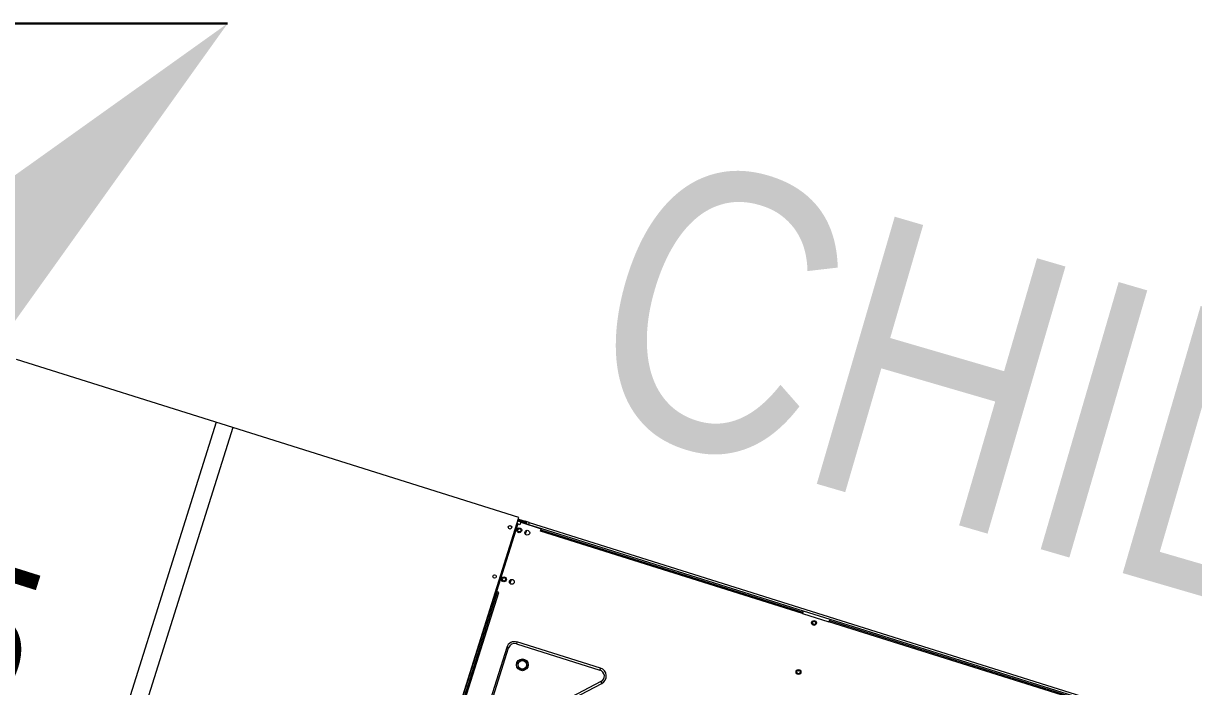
# Model space of a CAD drawing. Header units: metres. Extents: x -17822 to 152406, y -4219 to 19791.
# Drawn here: x 116682.7 to 116850.9, y 6602.4 to 6697.7 of the extents above; entities that cross this region are included whole.
import ezdxf

# ---------------------------------------------------------------- set-up
doc = ezdxf.new("R2010")
doc.units = ezdxf.units.M
doc.header["$LTSCALE"] = 100
doc.header["$MEASUREMENT"] = 0
doc.layers.get('0').update_dxf_attribs({"color": 9, "lineweight": 9})
for name, color, linetype, lineweight in [('21', 9, 'Continuous', 9), ('Chiller', 32, 'Continuous', 9), ('E-AŞAĞI İNEN HAT', 7, 'Continuous', 30), ('E-KABLO', 7, 'Continuous', 30), ('E-YAZI', 7, 'Continuous', 30)]:
    doc.layers.add(name, color=color, linetype=linetype, lineweight=lineweight)
doc.styles.add('MuuM_TEXT-STANDART', font='ARIALN.TTF')
doc.dimstyles.new('rota-tek', dxfattribs={"dimscale": 20, "dimtxt": 1, "dimasz": 0.5, "dimexe": 0.5, "dimexo": 0.5, "dimgap": 0.5, "dimtad": 1, "dimdec": 1, "dimrnd": 0.5, "dimdsep": 46, "dimtxsty": 'MuuM_TEXT-STANDART', "dimblk": 'CLOSEDBLANK', "dimcen": 0, "dimdle": 0.15, "dimclrd": 256, "dimclre": 256, "dimclrt": 256, "dimadec": 0, "dimazin": 0, "dimtfac": 5, "dimtdec": 1, "dimtix": 1, "dimtmove": 2, "dimatfit": 3, "dimfxl": 3, "dimfxlon": 1, "dimtolj": 1, "dimlwd": -1, "dimlwe": -1, "dimarcsym": 0})

# ---------------------------------------------------------------- blocks, each defined once
blk = doc.blocks.new('Chiller')
at = {"layer": 'Chiller', "linetype": 'Continuous'}
for p, q in [((99.44, 207.74), (68.37, 217.51)), ((97.04, 208.5), (28.66, -9.01)), ((99.44, 207.74), (31.07, -9.77)), ((140.59, 194.8), (99.44, 207.74)), ((72.22, -22.7), (140.59, 194.8)), ((140.4, 193.87), (137.34, 184.14)), ((140.73, 193.76), (140.4, 193.87)), ((141.38, 193.98), (140.43, 194.28)), ((140.47, 194.42), (141.42, 194.12)), ((140.52, 194.57), (141.47, 194.27)), ((140.83, 194.1), (140.73, 193.76)), ((140.83, 194.1), (143.79, 193.17)), ((141.38, 193.98), (141.36, 193.93)), ((141.38, 193.98), (141.66, 193.89)), ((141.42, 194.12), (141.47, 194.27)), ((142.04, 194.09), (141.47, 194.27)), ((141.65, 193.84), (141.66, 193.89)), ((141.66, 193.89), (141.8, 193.85)), ((141.79, 193.8), (141.8, 193.85)), ((141.95, 193.8), (141.8, 193.85)), ((141.95, 193.8), (141.93, 193.75)), ((142.04, 194.09), (141.95, 193.8)), ((141.95, 193.8), (143.81, 193.22)), ((142.04, 194.09), (653.75, 33.23)), ((141.67, 192.93), (141.5, 192.38)), ((143.69, 192.84), (143.75, 193.03)), ((181.32, 181), (143.69, 192.84)), ((143.81, 193.22), (143.75, 193.03)), ((143.75, 193.03), (181.38, 181.2)), ((143.81, 193.22), (181.44, 181.39)), ((139.46, 185.87), (139.28, 185.32)), ((131.07, 164.36), (137.29, 184.15)), ((131.26, 164.3), (137.48, 184.09)), ((131.45, 164.24), (137.67, 184.03)), ((137.48, 184.09), (137.29, 184.15)), ((137.67, 184.03), (137.48, 184.09)), ((181.38, 181.2), (181.32, 181)), ((181.32, 181), (185.14, 179.81)), ((181.44, 181.39), (181.38, 181.2)), ((181.44, 181.39), (185.26, 180.19)), ((185.14, 179.81), (185.2, 180)), ((185.26, 180.19), (185.2, 180)), ((185.2, 180), (222.83, 168.17)), ((185.26, 180.19), (222.89, 168.36)), ((222.77, 167.97), (185.14, 179.81)), ((140.3, 176.9), (140.22, 176.63)), ((140.22, 176.63), (152.23, 172.86)), ((152.31, 173.13), (140.3, 176.9)), ((138.82, 176.13), (135.05, 164.12)), ((135.32, 164.03), (139.09, 176.04)), ((139.09, 176.04), (138.82, 176.13)), ((152.31, 173.13), (152.23, 172.86)), ((152.37, 171.2), (136.59, 162.97)), ((136.72, 162.72), (152.5, 170.95))]:
    blk.add_line(p, q, dxfattribs=at)
at = {"layer": 'Chiller', "linetype": 'Continuous', "flags": 128}
blk.add_lwpolyline([(152.5, 170.95), (152.49, 170.96), (152.48, 170.99), (152.47, 171.01), (152.45, 171.05), (152.43, 171.08), (152.41, 171.12), (152.39, 171.16), (152.37, 171.2)], dxfattribs=at)
at = {"layer": 'Chiller', "linetype": 'Continuous'}
for centre, radius in [((139.3, 193.38), 0.25), ((140.63, 192.96), 0.35), ((140.63, 192.96), 0.25), ((141.78, 192.6), 0.35), ((137.08, 186.32), 0.25), ((138.42, 185.9), 0.35), ((138.42, 185.9), 0.25), ((139.56, 185.54), 0.35), ((182.99, 179.64), 0.35), ((182.99, 179.64), 0.25), ((141.07, 173.62), 0.85), ((141.07, 173.62), 0.612), ((180.77, 172.58), 0.35), ((180.77, 172.58), 0.25)]:
    blk.add_circle(centre, radius, dxfattribs=at)
for centre, radius, start, end in [((141.38, 193.98), 0.15, 342.5493, 72.5493), ((141.38, 193.98), 0.3, 342.5493, 72.5493), ((182.65, 179.22), 0.35, 28.9464, 72.5493), ((139.95, 175.77), 1.18, 72.5493, 162.5493), ((139.95, 175.77), 0.9, 72.5493, 162.5493), ((151.96, 172), 0.9, 297.5493, 72.5493), ((151.96, 172), 1.18, 297.5493, 72.5493), ((180.73, 173.12), 0.35, 252.5492, 296.1521)]:
    blk.add_arc(centre, radius, start, end, dxfattribs=at)
for points, knots in [([(140.91, 174.35), (140.86, 174.31), (140.76, 174.22), (140.58, 174.05), (140.44, 173.92), (140.36, 173.84)], [0, 0, 0, 0, 0.264855, 0.535471, 1, 1, 1, 1]), ([(140.36, 173.84), (140.37, 173.78), (140.4, 173.65), (140.45, 173.4), (140.49, 173.22), (140.52, 173.11)], [0, 0, 0, 0, 0.2648571, 0.5354742, 1, 1, 1, 1]), ([(141.62, 174.13), (141.59, 174.14), (141.45, 174.18), (141.2, 174.26), (140.99, 174.32), (140.91, 174.35)], [0, 0, 0, 0, 0.1321493, 0.636286, 1, 1, 1, 1]), ([(141.23, 172.89), (141.28, 172.93), (141.38, 173.02), (141.57, 173.19), (141.7, 173.32), (141.79, 173.39)], [0, 0, 0, 0, 0.2648796, 0.5354574, 1, 1, 1, 1]), ([(141.79, 173.39), (141.77, 173.46), (141.74, 173.59), (141.69, 173.84), (141.65, 174.01), (141.62, 174.13)], [0, 0, 0, 0, 0.264884, 0.53546, 1, 1, 1, 1]), ([(140.52, 173.11), (140.6, 173.08), (140.81, 173.02), (141.06, 172.94), (141.2, 172.9), (141.23, 172.89)], [0, 0, 0, 0, 0.363714, 0.867851, 1, 1, 1, 1])]:
    blk.add_open_spline(points, degree=3, knots=knots, dxfattribs=at)
blk = doc.blocks.new('_ClosedBlank')
at = {"color": 0, "linetype": 'ByBlock', "lineweight": -2}
for p, q in [((-1, 0.167), (0, 0)), ((-1, 0.167), (-1, -0.167)), ((0, 0), (-1, -0.167))]:
    blk.add_line(p, q, dxfattribs=at)
blk = doc.blocks.new('*D537')
at = {"layer": 'E-YAZI', "transparency": 16777216}
for p, q in [((116648.34, 6595.5), (116652.07, 6607.38)), ((116639.54, 6600.84), (116630, 6603.84)), ((116663.29, 6590.8), (116667.02, 6602.68)), ((116649.08, 6597.84), (116664.02, 6593.14)), ((116673.56, 6590.14), (116683.1, 6587.14))]:
    blk.add_line(p, q, dxfattribs=at)
at = {"layer": 'E-YAZI', "transparency": 16777216, "xscale": 10, "yscale": 10, "zscale": 10}
for p, rotation in [((116649.08, 6597.84), 342.5492549336344), ((116664.02, 6593.14), 162.5492549336344)]:
    blk.add_blockref('_ClosedBlank', p, dxfattribs=dict(at, rotation=rotation))
at = {"layer": 'E-YAZI', "transparency": 16777216, "insert": (116662.61, 6614.77), "char_height": 20, "attachment_point": 5, "rotation": 342.5493, "style": 'MuuM_TEXT-STANDART'}
blk.add_mtext('\\A1;15.5', dxfattribs=at)
blk = doc.blocks.new('100_AŞAĞI İNEN HAT')
at = {"layer": 'E-AŞAĞI İNEN HAT', "color": 3, "linetype": 'Continuous'}
blk.add_line((-2.4724, -2.4708), (0, 0), dxfattribs=at)
at = {"layer": 'E-AŞAĞI İNEN HAT', "color": 4, "linetype": 'Continuous', "const_width": 0.675}
blk.add_lwpolyline([(-0.3375, 0, 1), (0.3375, 0, 1)], format="xyb", close=True, dxfattribs=at)
at = {"layer": 'E-AŞAĞI İNEN HAT', "color": 3, "linetype": 'Continuous'}
blk.add_solid([(-2.1543, -2.7891), (-2.7905, -2.1525), (-4.3822, -4.3794)], dxfattribs=at)

msp = doc.modelspace()

# ---------------------------------------------------------------- linework, layer by layer
at = {"layer": 'E-KABLO'}
msp.add_line((116172.4, 6697.71), (116712.04, 6697.71), dxfattribs=at)

# ---------------------------------------------------------------- block references
at = {"color": 2}
msp.add_blockref('Chiller', (116613.33, 6431.9), dxfattribs=at)
at = {"layer": 'E-AŞAĞI İNEN HAT', "xscale": 20, "yscale": 20, "zscale": 20, "rotation": 180}
msp.add_blockref('100_AŞAĞI İNEN HAT', (116624.4, 6610.12), dxfattribs=at)

# ---------------------------------------------------------------- texts
at = {"layer": '21', "insert": (116772.57, 6680.24), "char_height": 40, "attachment_point": 1, "rotation": 343.7392, "style": 'MuuM_TEXT-STANDART'}
msp.add_mtext_dynamic_manual_height_columns('CHILLER', width=390.2897, gutter_width=150, heights=[0], dxfattribs=at)

# ---------------------------------------------------------------- dimensions: what is measured, and where the dimension line sits
at = {"layer": 'E-YAZI', "color": 2}
dim = msp.add_aligned_dim(p1=(116645.34, 6585.96), p2=(116660.29, 6581.26), distance=12.45, dimstyle='rota-tek', dxfattribs=at)
dim.commit()
dim.dimension.update_dxf_attribs({"geometry": '*D537', "text_midpoint": (116662.61, 6614.77)})

doc.saveas('drawing.dxf')
